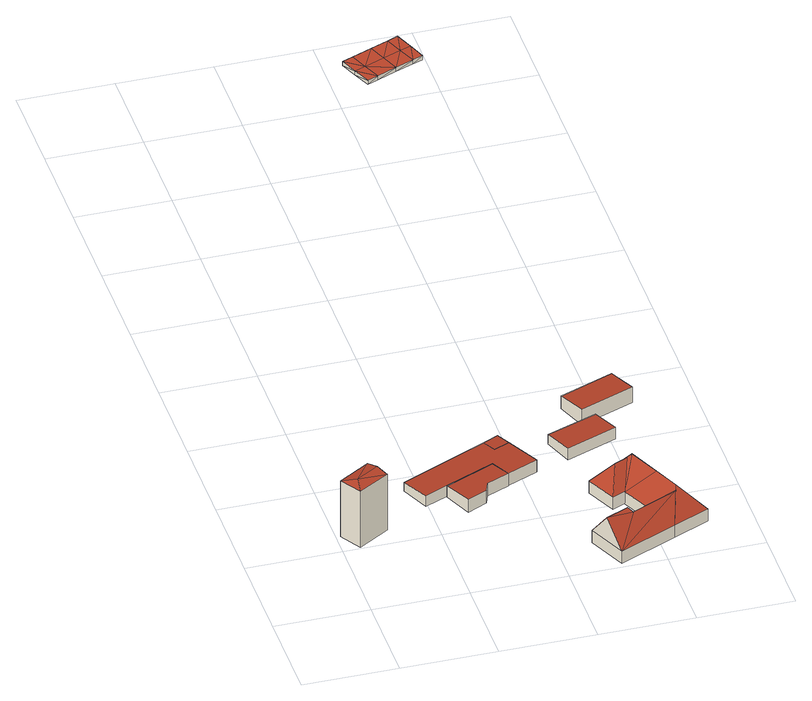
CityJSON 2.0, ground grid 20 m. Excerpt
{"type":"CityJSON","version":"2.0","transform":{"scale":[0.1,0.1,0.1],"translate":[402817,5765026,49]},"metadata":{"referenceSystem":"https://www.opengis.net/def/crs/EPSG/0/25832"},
"CityObjects":{
"building1":{"type":"Building","attributes":{"Gemeindeschluessel":"05515000","Geometrietyp2DReferenz":"3000","function":"31001_2700","roofType":"5000","measuredHeight":14.07},"geometry":[{"type":"Solid","lod":"2","boundaries":[[[[0,1,2,3]],[[4,5,1,0]],[[6,7,5,4]],[[3,2,7,6]],[[0,8,4]],[[6,9,3]],[[3,9,8]],[[8,0,3]],[[8,9,6]],[[6,4,8]],[[1,5,7,2]]]],"semantics":{"surfaces":[{"type":"WallSurface"},{"type":"RoofSurface"},{"type":"GroundSurface"}],"values":[[0,0,0,0,1,0,1,1,1,1,2]]}}]},
"building2":{"type":"Building","attributes":{"Gemeindeschluessel":"05515000","Geometrietyp2DReferenz":"3000","function":"31001_2700","roofType":"2100","measuredHeight":3.05},"geometry":[{"type":"Solid","lod":"2","boundaries":[[[[10,11,12,13]],[[14,15,11,10]],[[16,17,15,14]],[[18,19,17,16]],[[20,21,19,18]],[[13,12,21,20]],[[18,16,14,10,13,20]],[[11,15,17,19,21,12]]]],"semantics":{"surfaces":[{"type":"WallSurface"},{"type":"RoofSurface"},{"type":"GroundSurface"}],"values":[[0,0,0,0,0,0,1,2]]}}]},
"building3":{"type":"Building","attributes":{"Gemeindeschluessel":"05515000","Geometrietyp2DReferenz":"3000","function":"31001_2700","roofType":"2100","measuredHeight":2.9},"geometry":[{"type":"Solid","lod":"2","boundaries":[[[[22,23,24,25]],[[26,27,23,22]],[[28,29,27,26]],[[30,31,29,28]],[[32,33,31,30]],[[34,35,33,32]],[[36,37,35,34]],[[38,39,37,36]],[[14,40,39,38]],[[25,24,40,14]],[[38,36,34,32,30,28,26,22,25,14]],[[23,27,29,31,33,35,37,39,40,24]]]],"semantics":{"surfaces":[{"type":"WallSurface"},{"type":"RoofSurface"},{"type":"GroundSurface"}],"values":[[0,0,0,0,0,0,0,0,0,0,1,2]]}}]},
"building4":{"type":"Building","attributes":{"Gemeindeschluessel":"05515000","Geometrietyp2DReferenz":"3000","function":"31001_2700","roofType":"2100","measuredHeight":2.33},"geometry":[{"type":"Solid","lod":"2","boundaries":[[[[41,42,31,30]],[[36,37,42,41]],[[34,35,37,36]],[[32,33,35,34]],[[30,31,33,32]],[[34,36,41,30,32]],[[42,37,35,33,31]]]],"semantics":{"surfaces":[{"type":"WallSurface"},{"type":"RoofSurface"},{"type":"GroundSurface"}],"values":[[0,0,0,0,0,1,2]]}}]},
"building5":{"type":"Building","attributes":{"Gemeindeschluessel":"05515000","Geometrietyp2DReferenz":"3000","function":"31001_1000","roofType":"5000","measuredHeight":8.46},"address":[{"country":"Germany","locality":"Münster","thoroughfareNumber":"311","thoroughfareName":"Langenhorster Stiege"}],"geometry":[{"type":"Solid","lod":"2","boundaries":[[[[43,44,45,46]],[[47,48,44,43]],[[49,50,48,47]],[[51,52,50,49]],[[53,54,52,51]],[[55,56,54,53]],[[57,58,56,55]],[[59,60,58,57]],[[61,62,60,59]],[[63,64,62,61]],[[65,66,64,63]],[[67,68,66,65]],[[69,70,68,67]],[[46,45,70,69]],[[71,72,69,67,73]],[[67,65,73]],[[65,63,74]],[[73,65,74]],[[73,74,57]],[[73,57,55]],[[55,71,73]],[[74,63,61,75]],[[61,59,75]],[[75,59,57,74]],[[72,71,55,53,76]],[[76,53,51,77]],[[77,51,49,78]],[[78,49,47,79]],[[47,43,79]],[[77,78,79]],[[79,43,77]],[[76,77,43]],[[76,43,46]],[[72,76,46]],[[46,69,72]],[[44,48,50,52,54,56,58,60,62,64,66,68,70,45]]]],"semantics":{"surfaces":[{"type":"WallSurface"},{"type":"RoofSurface"},{"type":"GroundSurface"}],"values":[[0,0,0,0,0,0,0,0,0,0,0,0,0,0,1,1,1,1,1,1,1,1,1,1,1,1,1,1,0,1,1,1,1,1,1,2]]}}]},
"building6":{"type":"Building","attributes":{"Geometrietyp2DReferenz":"3000","Gemeindeschluessel":"05515000","function":"31001_2700","roofType":"2100","measuredHeight":2.8},"geometry":[{"type":"Solid","lod":"2","boundaries":[[[[80,81,82,83]],[[84,85,81,80]],[[86,87,85,84]],[[83,82,87,86]],[[84,80,83,86]],[[81,85,87,82]]]],"semantics":{"surfaces":[{"type":"WallSurface"},{"type":"RoofSurface"},{"type":"GroundSurface"}],"values":[[0,0,0,0,1,2]]}}]},
"building7":{"type":"Building","attributes":{"Gemeindeschluessel":"05515000","Geometrietyp2DReferenz":"3000","function":"31001_2700","roofType":"2100","measuredHeight":3.62},"geometry":[{"type":"Solid","lod":"2","boundaries":[[[[88,89,90,91]],[[92,93,89,88]],[[94,95,93,92]],[[91,90,95,94]],[[92,88,91,94]],[[89,93,95,90]]]],"semantics":{"surfaces":[{"type":"WallSurface"},{"type":"RoofSurface"},{"type":"GroundSurface"}],"values":[[0,0,0,0,1,2]]}}]},
"building8":{"type":"Building","attributes":{"Geometrietyp2DReferenz":"2000","Gemeindeschluessel":"05515000","function":"53001_1800","roofType":"9999","measuredHeight":1},"geometry":[{"type":"Solid","lod":"2","boundaries":[[[[96,97,98]],[[97,99,98]],[[100,101,96]],[[101,97,96]],[[102,103,100]],[[103,101,100]],[[104,105,102]],[[105,103,102]],[[106,107,104]],[[107,105,104]],[[108,109,106]],[[109,107,106]],[[110,111,108]],[[111,109,108]],[[112,113,110]],[[113,111,110]],[[114,115,112]],[[115,113,112]],[[116,117,114]],[[117,115,114]],[[118,119,116]],[[119,117,116]],[[98,99,118]],[[99,119,118]],[[97,101,120]],[[120,101,103]],[[120,103,105]],[[120,105,121]],[[121,105,107]],[[121,107,122]],[[122,107,109]],[[122,109,111]],[[99,97,119]],[[119,97,120]],[[119,120,117]],[[117,120,121]],[[117,121,122]],[[117,122,115]],[[115,122,111]],[[115,111,113]],[[96,123,100]],[[123,102,100]],[[123,104,102]],[[123,124,104]],[[124,106,104]],[[124,125,106]],[[125,108,106]],[[125,110,108]],[[98,118,96]],[[118,123,96]],[[118,116,123]],[[116,124,123]],[[116,125,124]],[[116,114,125]],[[114,110,125]],[[114,112,110]]]],"semantics":{"surfaces":[{"type":"WallSurface"},{"type":"GroundSurface"},{"type":"RoofSurface"}],"values":[[0,0,0,0,0,0,0,0,0,0,0,0,0,0,0,0,0,0,0,0,0,0,0,0,1,1,1,1,1,1,1,1,1,1,1,1,1,1,1,1,2,2,2,2,2,2,2,2,2,2,2,2,2,2,2,2]]}}]}
},
"vertices":[
[33,193,145],[33,193,11],[99,233,11],[99,233,145],[5,238,145],[5,238,11],[72,279,145],[72,279,11],[38,227,151],[85,256,151],
[345,352,37],[345,352,11],[240,306,11],[240,306,37],[365,308,41],[365,308,11],[317,287,41],[317,287,11],[308,265,42],[308,265,11],[266,246,42],[266,246,11],
[240,306,38],[240,306,12],[345,352,12],[345,352,38],[192,285,38],[192,285,12],[165,346,33],[165,346,12],[350,429,33],[350,429,12],[351,426,33],[351,426,12],[363,399,35],[363,399,12],[396,413,35],[396,413,12],[430,335,41],[430,335,12],[365,308,12],
[382,444,33],[382,444,12],
[506,1,41],[506,1,12],[627,54,12],[627,54,41],[469,83,41],[469,83,12],[558,123,41],[558,123,12],[565,108,41],[565,108,12],[595,121,41],[595,121,12],[566,187,41],[566,187,12],[566,188,41],[566,188,12],[538,176,41],[538,176,12],[509,241,41],[509,241,12],[537,253,41],[537,253,12],[536,255,41],[536,255,12],[614,290,41],[614,290,12],[705,89,41],[705,89,12],[623,165,95],[647,111,95],[593,233,95],[584,235,86],[556,223,86],[644,103,87],[546,59,87],[535,63,97],[488,42,97],
[476,417,35],[476,417,13],[499,355,13],[499,355,41],[584,456,35],[584,456,13],[607,396,41],[607,396,13],
[533,522,42],[533,522,12],[557,459,12],[557,459,49],[648,567,42],[648,567,12],[672,503,49],[672,503,12],
[455,1698,13],[455,1698,3],[470,1661,13],[470,1661,3],[440,1735,13],[440,1735,3],[463,1744,13],[463,1744,3],[505,1761,13],[505,1761,3],[543,1776,13],[543,1776,3],[566,1785,13],[566,1785,3],[581,1748,13],[581,1748,3],[595,1710,13],[595,1710,3],[573,1702,13],[573,1702,3],[535,1687,13],[535,1687,3],[493,1670,13],[493,1670,3],[478,1707,3],[520,1724,3],[558,1739,3],[478,1707,13],[520,1724,13],[558,1739,13]
]}
